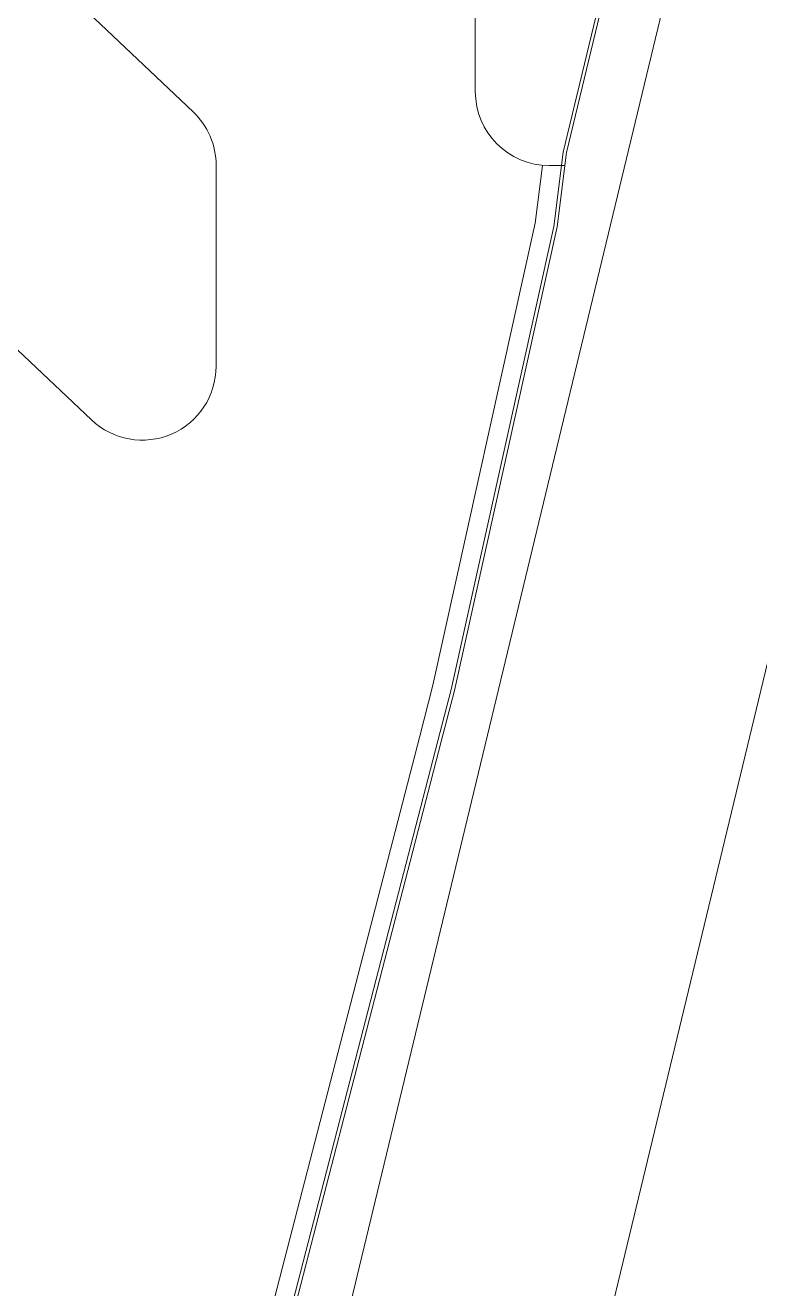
# Model space of a CAD drawing. Header units: metres. Extents: x 5205117 to 5948571, y 646915 to 1143748.
# Drawn here: x 5724058 to 5773775, y 787676 to 873208 of the extents above; entities that cross this region are included whole.
import ezdxf

# ---------------------------------------------------------------- set-up
doc = ezdxf.new("R2010")
doc.units = ezdxf.units.M
doc.header["$MEASUREMENT"] = 0
doc.linetypes.add('CONTINOUS', pattern=[0])
for name, color, linetype, lineweight in [('A-Plot', 7, 'CONTINOUS', 5), ('PLOT', 7, 'Continuous', 5), ('road', 7, 'Continuous', 9)]:
    doc.layers.add(name, color=color, linetype=linetype, lineweight=lineweight)

msp = doc.modelspace()

# ---------------------------------------------------------------- linework, layer by layer
at = {"layer": 'A-Plot'}
for points in [[(5664056.7, 704550.6), (5666413.6, 742848.8), (5667502.1, 755953.1), (5674796.5, 748346.2), (5681996.9, 745368.3), (5684865.8, 744181.8), (5707332.3, 737606.7), (5708847.5, 737163.3), (5718183.8, 735217.2), (5728053.5, 736509.7), (5735145.4, 759593.7), (5741814.8, 785399.3), (5748338, 810639.5), (5751989.5, 824768.4), (5752885.2, 828234.1), (5759830.9, 859596.4), (5760466.7, 864628.5), (5768762, 899038)], [(5664290.2, 704600.9), (5666643.1, 742832.2), (5667689.1, 755425.8), (5674664, 748152.2), (5681909, 745155.7), (5684789.3, 743964.5), (5707267.7, 737385.9), (5708791.6, 736940), (5718175, 734984.1), (5728229.9, 736300.8), (5735366.8, 759531.1), (5742037.4, 785341.8), (5748560.7, 810582), (5752212.2, 824710.8), (5753108.9, 828180.4), (5760057.8, 859557.1), (5760693.2, 864587), (5768985.6, 898984.1)]]:
    msp.add_lwpolyline(points, dxfattribs=at)
at = {"layer": 'PLOT', "ltscale": 0.5}
msp.add_line((5754521.8, 1088093.1), (5754521.8, 868714.4), dxfattribs=at)
for points in [[(5832127.1, 1143748.2), (5712352.7, 646915.2)], [(5849928.7, 1143748.2), (5730154.3, 646915.2)]]:
    msp.add_lwpolyline(points, dxfattribs=at)
at = {"layer": 'road', "ltscale": 0.5}
msp.add_line((5759521.8, 863714.4), (5760581.4, 863714.4), dxfattribs=at)
msp.add_lwpolyline([(5481142.6, 1075948.6), (5637608.3, 927892.1, -0.2060973), (5639171.8, 924260.3), (5639171.8, 891125.3, 0.4142136), (5644171.8, 886125.3), (5684664.9, 886125.3, -0.1917471), (5688101.5, 884757), (5728539.2, 846492.6, 0.658241), (5736975.8, 850124.4), (5736975.8, 863720.1, 0.2060973), (5735412.4, 867351.9), (5634585.2, 962760.1, -0.2060973), (5633021.8, 966391.9), (5633021.8, 1024668.7, 0.4142136), (5628021.8, 1029668.7), (5571747.9, 1029668.7, -0.1917471), (5568311.4, 1031036.9), (5513172.6, 1083212.2, 0.1917471), (5509736, 1084580.4), (5484579.2, 1084580.4, 0.6782084)], format="xyb", close=True, dxfattribs=at)
msp.add_lwpolyline([(5726593.9, 736090.9), (5733922, 759943.4), (5740584.1, 785721.3), (5747107.3, 810961.5), (5750758.9, 825090.4), (5751649, 828534.6), (5758577.2, 859818), (5759069.5, 863714.7)], dxfattribs=at)
msp.add_arc((5759521.8, 868714.4), 5000, 180, 270, dxfattribs=at)

doc.saveas('drawing.dxf')
